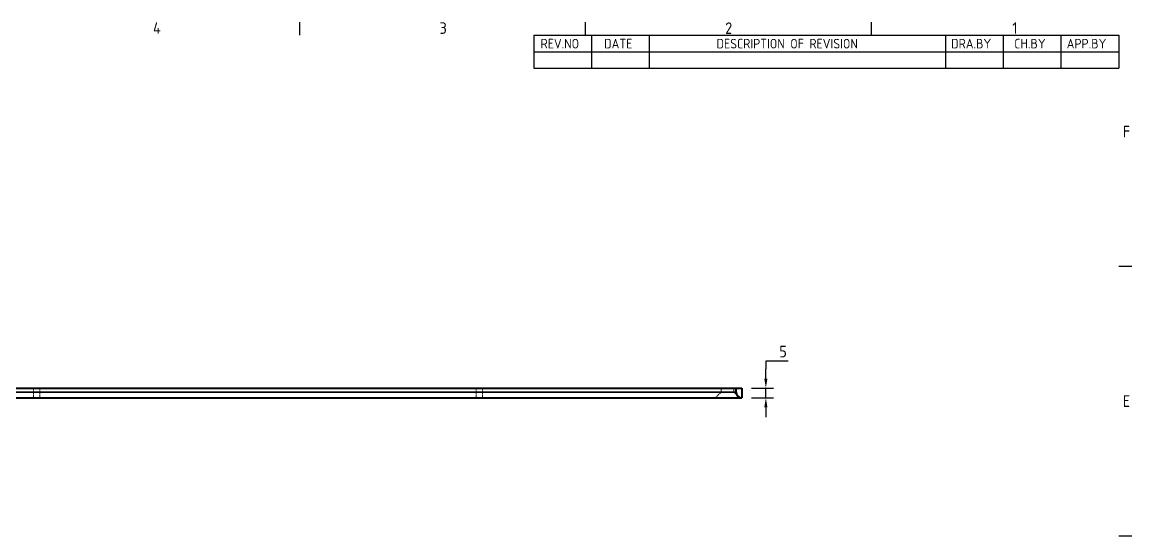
# Model space of a CAD drawing. Header units: millimetres. Extents: x 0 to 1188, y 0 to 840.
# Drawn here: x 598 to 1175, y 560 to 827 of the extents above; entities that cross this region are included whole.
import ezdxf

# ---------------------------------------------------------------- set-up
doc = ezdxf.new("R2010")
doc.units = ezdxf.units.MM
doc.header["$LTSCALE"] = 2
doc.linetypes.add('DASHED', pattern=[0.2067, 0.1654, -0.0413])
doc.layers.get('0').update_dxf_attribs({"color": 3, "lineweight": 25})
for name, color, linetype, lineweight in [('가려진 것(ISO)', 2, 'DASHED', 18), ('가시적인 것(ISO)', 3, 'Continuous', 40), ('가시적인 좁은 것(ISO)', 3, 'Continuous', 35), ('경계(ISO)', 7, 'Continuous', 25), ('기호(ISO)', 5, 'Continuous', 25), ('치수(ISO)', 2, 'Continuous', 25)]:
    doc.layers.add(name, color=color, linetype=linetype, lineweight=lineweight)
doc.styles.add('ISO ProportionalPSTEK', font='isocp.shx')
doc.styles.add('문자 텍스트_PSTEK_POSCO', font='isocp.shx')
doc.styles.add('치수 텍스트_PSTEK_POSCO', font='isocp.shx')
doc.dimstyles.new('치수_PSTEK_POSCO', dxfattribs={"dimscale": 2, "dimtxt": 3, "dimasz": 2.5, "dimexe": 2, "dimexo": 2.5, "dimgap": 1, "dimtad": 1, "dimrnd": 1e-08, "dimdsep": 46, "dimtxsty": '치수 텍스트_PSTEK_POSCO', "dimcen": 0.09, "dimdle": 10, "dimclrd": 7, "dimclre": 7, "dimclrt": 2, "dimadec": 1, "dimazin": 2, "dimtfac": 1, "dimtmove": 0, "dimatfit": 3, "dimfxl": 0, "dimtolj": 1, "dimlwd": -1, "dimlwe": -1, "dimarcsym": 0})

# ---------------------------------------------------------------- blocks, each defined once
blk = doc.blocks.new('경계 Default Border')
at = {"layer": '경계(ISO)'}
for p, q in [((371.25, 410), (371.25, 413.4000015258789)), ((445.4999923706055, 410), (445.4999923706055, 413.4000015258789)), ((519.7499847412109, 410), (519.7499847412109, 413.4000015258789)), ((584.0000152587891, 350), (587.400016784668, 350)), ((584.0000152587891, 280), (587.400016784668, 280))]:
    blk.add_line(p, q, dxfattribs=at)
at = {"layer": '경계(ISO)', "color": 2, "char_height": 3.00000011920929, "attachment_point": 7, "style": '문자 텍스트_PSTEK_POSCO'}
for s, insert in [('4', (333.0984701308117, 410.4)), ('3', (407.5435395229536, 410.3713945155963)), ('2', (481.752739416884, 410.3713945155963)), ('1', (556.3610661041481, 410.4)), ('F', (585.0445395201642, 383.4999999403954)), ('E', (585.0445395201642, 313.4713944559917))]:
    blk.add_mtext(s, dxfattribs=dict(at, insert=insert))
blk = doc.blocks.new('리비전 내역')
at = {"layer": '기호(ISO)'}
for p, q in [((432.0000152587891, 410), (584.0000152587891, 410)), ((432.0000152587891, 410), (432.0000152587891, 405.72)), ((447.0000152587891, 410), (447.0000152587891, 405.72)), ((462.0000152587891, 410), (462.0000152587891, 405.72)), ((539.0000152587891, 410), (539.0000152587891, 405.72)), ((554.0000152587891, 410), (554.0000152587891, 405.72)), ((569.0000152587891, 410), (569.0000152587891, 405.72)), ((584.0000152587891, 410), (584.0000152587891, 405.72)), ((432.0000152587891, 405.72), (584.0000152587891, 405.72)), ((432.0000152587891, 405.72), (432.0000152587891, 401.4400000000001)), ((447.0000152587891, 405.72), (447.0000152587891, 401.4400000000001)), ((462.0000152587891, 405.72), (462.0000152587891, 401.4400000000001)), ((539.0000152587891, 405.72), (539.0000152587891, 401.4400000000001)), ((554.0000152587891, 405.72), (554.0000152587891, 401.4400000000001)), ((569.0000152587891, 405.72), (569.0000152587891, 401.4400000000001)), ((584.0000152587891, 405.72), (584.0000152587891, 401.4400000000001)), ((432.0000152587891, 401.4400000000001), (584.0000152587891, 401.4400000000001))]:
    blk.add_line(p, q, dxfattribs=at)
at = {"layer": '기호(ISO)', "color": 2, "char_height": 2.5, "attachment_point": 7, "style": 'ISO ProportionalPSTEK'}
for s, insert in [('REV.NO', (433.7871316270198, 406.5831824209448)), ('DATE', (450.3142470316257, 406.5831824209448)), ('DESCRIPTION OF REVISION', (479.507035692152, 406.5831824209448)), ('DRA.BY', (540.4757492141094, 406.5831824209448)), ('CH.BY', (556.8643067674008, 406.5831824209448)), ('APP.BY', (570.4777492192294, 406.5831824209448))]:
    blk.add_mtext(s, dxfattribs=dict(at, insert=insert))
blk = doc.blocks.new('*D37')
at = {"layer": 'Defpoints', "color": 0}
for p in [(972.2122511554483, 636.6897709545082), (984.6414223078897, 636.6897709545082), (972.2122511554473, 631.6897709545082)]:
    blk.add_point(p, dxfattribs=at)
at = {"layer": '치수(ISO)', "color": 7}
for p, q in [((996.2899504453136, 650.7316212262209), (984.6414223078897, 650.7316212262209)), ((984.6414223078897, 650.7316212262209), (984.6414223078897, 646.6897709545082)), ((984.6414223078897, 641.6897709545082), (984.6414223078897, 646.6897709545082)), ((977.2122511554483, 636.6897709545082), (988.6414223078897, 636.6897709545082)), ((984.6414223078897, 631.6897709545082), (984.6414223078897, 636.6897709545082)), ((977.2122511554473, 631.6897709545082), (988.6414223078897, 631.6897709545082)), ((984.6414223078897, 626.6897709545082), (984.6414223078897, 621.6897709545082))]:
    blk.add_line(p, q, dxfattribs=at)
for points in [[(983.8080889745563, 641.6897709545082), (985.474755641223, 641.6897709545082), (984.6414223078897, 636.6897709545082)], [(983.8080889745563, 626.6897709545082), (985.474755641223, 626.6897709545082), (984.6414223078897, 631.6897709545082)]]:
    blk.add_solid(points, dxfattribs=at)
at = {"layer": '치수(ISO)', "color": 2, "insert": (991.6414223078896, 655.731621226221), "char_height": 6, "attachment_point": 4, "style": '치수 텍스트_PSTEK_POSCO'}
blk.add_mtext('\\A1;5', dxfattribs=at)

msp = doc.modelspace()

# ---------------------------------------------------------------- linework, layer by layer
at = {"layer": '가려진 것(ISO)', "ltscale": 4.761641502380371}
for p, q in [((604.0912511554483, 631.6897709545051), (604.0912511554483, 636.6897709545051)), ((607.3332511554482, 631.6897709545051), (607.3332511554482, 636.6897709545051)), ((834.0912511554483, 631.6897709545051), (834.0912511554483, 636.6897709545051)), ((837.3332511554481, 631.6897709545051), (837.3332511554481, 636.6897709545051))]:
    msp.add_line(p, q, dxfattribs=at)
at = {"layer": '가려진 것(ISO)', "ltscale": 4.040371417999268}
for p, q in [((961.412251155449, 634.6897709545054), (958.4122511554489, 631.6897709545054)), ((968.0122511554489, 634.6897709545054), (971.0122511554489, 631.6897709545054))]:
    msp.add_line(p, q, dxfattribs=at)
at = {"layer": '가려진 것(ISO)', "ltscale": 1.904596567153931}
for p, q in [((961.412251155449, 634.6897709545054), (961.412251155449, 636.6897709545054)), ((968.0122511554489, 634.6897709545054), (968.0122511554489, 636.6897709545054))]:
    msp.add_line(p, q, dxfattribs=at)
at = {"layer": '가시적인 것(ISO)'}
for p, q in [((196.2122511554481, 636.689770954509), (969.2122511554481, 636.689770954509)), ((969.2122511554481, 636.689770954509), (972.2122511554483, 636.6897709545082)), ((969.2122511554481, 634.6897709545091), (969.2122511554481, 636.689770954509)), ((972.2122511554483, 636.6897709545082), (972.2122511554483, 631.6897709545082)), ((193.2122511554481, 631.689770954508), (972.2122511554483, 631.6897709545082))]:
    msp.add_line(p, q, dxfattribs=at)
msp.add_arc((972.2122511554483, 634.689770954508), 3, 180, 269.9999999999837, dxfattribs=at)
at = {"layer": '가시적인 좁은 것(ISO)'}
msp.add_line((969.2122511554481, 634.6897709545091), (196.212251155448, 634.6897709545088), dxfattribs=at)

# ---------------------------------------------------------------- block references
at = {"xscale": 2, "yscale": 2, "zscale": 2}
msp.add_blockref('경계 Default Border', (0, 0), dxfattribs=at)
at = {"layer": '기호(ISO)', "xscale": 2, "yscale": 2, "zscale": 2}
msp.add_blockref('리비전 내역', (0, 0), dxfattribs=at)

# ---------------------------------------------------------------- dimensions: what is measured, and where the dimension line sits
at = {"layer": '치수(ISO)', "color": 7}
dim = msp.add_linear_dim(base=(984.6414223078897, 636.6897709545082), p1=(972.2122511554473, 631.6897709545082), p2=(972.2122511554483, 636.6897709545082), angle=90, dimstyle='치수_PSTEK_POSCO', override={"dimtih": 1, "dimtoh": 1, "dimdec": 2, "dimtp": 0, "dimtm": -0, "dimtdec": 2, "dimtofl": 1, "dimtmove": 1, "dimatfit": 1}, dxfattribs=at)
dim.commit()
dim.dimension.update_dxf_attribs({"geometry": '*D37', "text_midpoint": (984.930132059503, 650.731621226221), "dimtype": 160})

doc.saveas('drawing.dxf')
